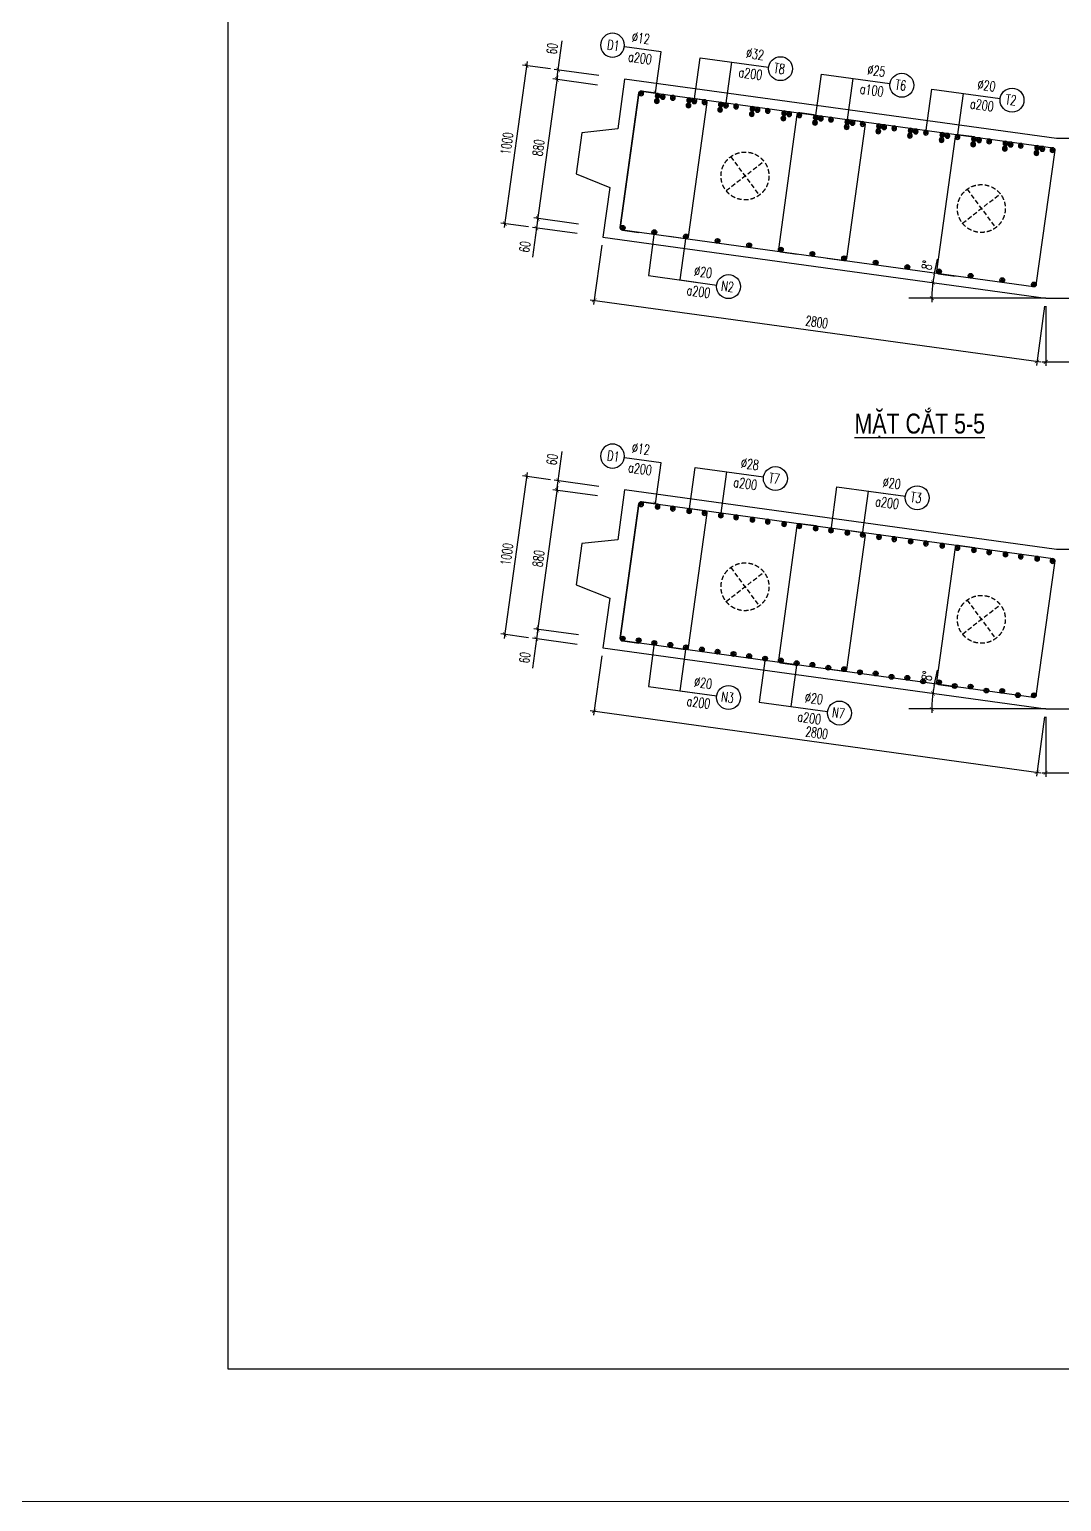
# Model space of a CAD drawing. Header units: millimetres. Extents: x -143483 to 1166745, y -1448440 to -1202244.
# Drawn here: x 922744 to 948603, y -1285398 to -1248491 of the extents above; entities that cross this region are included whole.
import ezdxf
from ezdxf.enums import TextEntityAlignment as Align

# ---------------------------------------------------------------- set-up
doc = ezdxf.new("R2010")
doc.units = ezdxf.units.MM
doc.header["$LTSCALE"] = 30
doc.header["$PDMODE"] = 3
doc.linetypes.add('DASHED', pattern=[19.05, 12.7, -6.35])
doc.layers.get('0').update_dxf_attribs({"lineweight": 9})
doc.layers.get('Defpoints').update_dxf_attribs({"lineweight": 9})
for name, color, linetype in [('ccu11-Cotthep', 9, 'Continuous'), ('ccu11-Dim', 8, 'Continuous'), ('ccu11-Text', 31, 'Continuous'), ('ccu11-Thay', 7, 'Continuous'), ('ccu11-Thep', 4, 'Continuous'), ('ccu11-Thep doc', 4, 'Continuous'), ('ccu11-Thepdai', 6, 'Continuous'), ('Xref_ST_MBDV Cot vach 30.7.2022$0$Xref_ST_MBDV Cot vach 30.7.2022|Xref_ST_MBDV Cot vach 30.7.2022|Xref_ST_MBDV Cot vach 30.7.2022|Xref_ST_MBDV Cot vach 30.7.2022|ccu12-Thay', 7, 'Continuous')]:
    doc.layers.add(name, color=color, linetype=linetype)
doc.layers.add('ccu11-Khuat', color=9, linetype='DASHED', lineweight=30)
doc.layers.add('Vicom_thep doc', color=1, linetype='Continuous', lineweight=35)
doc.styles.add('ccu11-dim', font='vnsimli.shx', dxfattribs={"width": 0.65, "bigfont": 'bigfont.shx'})
doc.styles.add('ccu11-VnAvH-B', font='VHAVANB.TTF')
doc.styles.add('ccu11-vnsimple', font='vnsimple.shx', dxfattribs={"bigfont": 'bigfont.shx'})
doc.styles.add('ccu11_simli', font='vnsimli.shx', dxfattribs={"width": 0.8})
doc.dimstyles.new('ccu11-100', dxfattribs={"dimscale": 100, "dimtxt": 2.5, "dimasz": 1, "dimexe": 1, "dimexo": 2, "dimgap": 1, "dimtad": 1, "dimdec": 0, "dimdsep": 46, "dimtxsty": 'ccu11-dim', "dimblk": 'ARCHTICK', "dimcen": -1, "dimdle": 1, "dimclrd": 256, "dimclre": 256, "dimclrt": 3, "dimadec": 0, "dimazin": 2, "dimtfac": 0.1, "dimtdec": 0, "dimtmove": 0, "dimatfit": 1, "dimldrblk": 'ARCHTICK', "dimfxl": 0, "dimtvp": 0.833333, "dimtolj": 1, "dimtzin": 12, "dimarcsym": 0})
doc.dimstyles.new('ccu11-100x4', dxfattribs={"dimscale": 100, "dimtxt": 2.5, "dimasz": 1, "dimexe": 1, "dimexo": 2, "dimgap": 1, "dimtad": 1, "dimdec": 0, "dimlfac": 0.25, "dimdsep": 46, "dimtxsty": 'ccu11-dim', "dimblk": 'ARCHTICK', "dimcen": -1, "dimdle": 1, "dimclrd": 256, "dimclre": 256, "dimclrt": 3, "dimadec": 0, "dimazin": 2, "dimtfac": 0.1, "dimtdec": 0, "dimtmove": 0, "dimatfit": 1, "dimldrblk": 'ARCHTICK', "dimfxl": 0, "dimtvp": 0.833333, "dimtolj": 1, "dimtzin": 12, "dimarcsym": 0})

# ---------------------------------------------------------------- blocks, each defined once
blk = doc.blocks.new('_ARCHTICK')
at = {"color": 0, "linetype": 'ByBlock', "const_width": 0.15}
blk.add_lwpolyline([(-0.5, -0.5), (0.5, 0.5)], dxfattribs=at)
blk = doc.blocks.new('*D4281')
at = {"layer": 'ccu11-Dim', "lineweight": -2, "transparency": 16777216}
blk.add_line((945414, -1254642), (945496, -1254252), dxfattribs=at)
for start, end in [(168.1306, 172.1485), (170.1399, 172.1485), (172.1485, 180), (180, 182.0086)]:
    blk.add_arc((948205, -1255228), 2853, start, end, dxfattribs=at)
at = {"layer": 'Defpoints', "color": 0, "transparency": 16777216}
for p in [(937110, -1253698), (945356, -1255098), (940037, -1255228), (948205, -1255228), (948205, -1255228)]:
    blk.add_point(p, dxfattribs=at)
at = {"layer": 'ccu11-Dim', "lineweight": -2, "transparency": 16777216, "xscale": 100, "yscale": 100, "zscale": 100}
for p, rotation in [((945380, -1254839), 262.1484996860995), ((945353, -1255228), 90)]:
    blk.add_blockref('_ARCHTICK', p, dxfattribs=dict(at, rotation=rotation))
at = {"layer": 'ccu11-Dim', "color": 3, "transparency": 16777216, "insert": (945235, -1254401), "char_height": 250, "attachment_point": 5, "rotation": 78.1306, "style": 'ccu11-dim'}
blk.add_mtext('\\A1;8\\M+1818B', dxfattribs=at)
blk = doc.blocks.new('*D4282')
at = {"layer": 'ccu11-Dim', "linetype": 'ByBlock', "lineweight": -2, "ltscale": 30, "transparency": 16777216}
for p, q in [((935993, -1249506), (936094, -1248774)), ((937012, -1249647), (935894, -1249493)), ((935960, -1249744), (935993, -1249506)), ((936979, -1249885), (935861, -1249731)), ((935960, -1249744), (935946, -1249843))]:
    blk.add_line(p, q, dxfattribs=at)
at = {"layer": 'Defpoints', "color": 0, "linetype": 'ByBlock', "ltscale": 30, "transparency": 16777216}
for p in [(935960, -1249744), (937177, -1249912), (937210, -1249674)]:
    blk.add_point(p, dxfattribs=at)
at = {"layer": 'ccu11-Dim', "linetype": 'ByBlock', "lineweight": -2, "ltscale": 30, "transparency": 16777216, "xscale": 100, "yscale": 100, "zscale": 100}
for p, rotation in [((935993, -1249506), 262.1484996839544), ((935960, -1249744), 82.14849968395437)]:
    blk.add_blockref('_ARCHTICK', p, dxfattribs=dict(at, rotation=rotation))
at = {"layer": 'ccu11-Dim', "color": 3, "linetype": 'ByBlock', "ltscale": 30, "transparency": 16777216, "insert": (935839, -1248973), "char_height": 250, "attachment_point": 5, "rotation": 82.1485, "style": 'ccu11-dim'}
blk.add_mtext('\\A1;60', dxfattribs=at)
blk = doc.blocks.new('*D4283')
at = {"layer": 'ccu11-Dim', "linetype": 'ByBlock', "lineweight": -2, "ltscale": 30, "transparency": 16777216}
for p, q in [((935974, -1249645), (935466, -1253330)), ((936979, -1249885), (935861, -1249731)), ((936498, -1253372), (935380, -1253218))]:
    blk.add_line(p, q, dxfattribs=at)
at = {"layer": 'Defpoints', "color": 0, "linetype": 'ByBlock', "ltscale": 30, "transparency": 16777216}
for p in [(937177, -1249912), (935479, -1253231), (936696, -1253399)]:
    blk.add_point(p, dxfattribs=at)
at = {"layer": 'ccu11-Dim', "linetype": 'ByBlock', "lineweight": -2, "ltscale": 30, "transparency": 16777216, "xscale": 100, "yscale": 100, "zscale": 100}
for p, rotation in [((935960, -1249744), 82.14849968395441), ((935479, -1253231), 262.1484996839544)]:
    blk.add_blockref('_ARCHTICK', p, dxfattribs=dict(at, rotation=rotation))
at = {"layer": 'ccu11-Dim', "color": 3, "linetype": 'ByBlock', "ltscale": 30, "transparency": 16777216, "insert": (935497, -1251457), "char_height": 250, "attachment_point": 5, "rotation": 82.1485, "style": 'ccu11-dim'}
blk.add_mtext('\\A1;880', dxfattribs=at)
blk = doc.blocks.new('*D4284')
at = {"layer": 'ccu11-Dim', "linetype": 'ByBlock', "lineweight": -2, "ltscale": 30, "transparency": 16777216}
for p, q in [((936498, -1253372), (935380, -1253218)), ((935479, -1253231), (935446, -1253469)), ((935479, -1253231), (935493, -1253132)), ((935446, -1253469), (935345, -1254202)), ((936465, -1253609), (935347, -1253455))]:
    blk.add_line(p, q, dxfattribs=at)
at = {"layer": 'Defpoints', "color": 0, "linetype": 'ByBlock', "ltscale": 30, "transparency": 16777216}
for p in [(935479, -1253231), (936663, -1253637), (936696, -1253399)]:
    blk.add_point(p, dxfattribs=at)
at = {"layer": 'ccu11-Dim', "linetype": 'ByBlock', "lineweight": -2, "ltscale": 30, "transparency": 16777216, "xscale": 100, "yscale": 100, "zscale": 100}
for p, rotation in [((935479, -1253231), 262.1484996839544), ((935446, -1253469), 82.14849968395441)]:
    blk.add_blockref('_ARCHTICK', p, dxfattribs=dict(at, rotation=rotation))
at = {"layer": 'ccu11-Dim', "color": 3, "linetype": 'ByBlock', "ltscale": 30, "transparency": 16777216, "insert": (935154, -1253941), "char_height": 250, "attachment_point": 5, "rotation": 82.1485, "style": 'ccu11-dim'}
blk.add_mtext('\\A1;60', dxfattribs=at)
blk = doc.blocks.new('*D4285')
at = {"layer": 'ccu11-Dim', "linetype": 'ByBlock', "lineweight": -2, "ltscale": 30, "transparency": 16777216}
for p, q in [((935214, -1249298), (934640, -1253459)), ((935795, -1249479), (935101, -1249384)), ((935248, -1253442), (934555, -1253346))]:
    blk.add_line(p, q, dxfattribs=at)
at = {"layer": 'Defpoints', "color": 0, "linetype": 'ByBlock', "ltscale": 30, "transparency": 16777216}
for p in [(935993, -1249506), (934654, -1253360), (935446, -1253469)]:
    blk.add_point(p, dxfattribs=at)
at = {"layer": 'ccu11-Dim', "linetype": 'ByBlock', "lineweight": -2, "ltscale": 30, "transparency": 16777216, "xscale": 100, "yscale": 100, "zscale": 100}
for p, rotation in [((935200, -1249397), 82.14849968395441), ((934654, -1253360), 262.1484996839544)]:
    blk.add_blockref('_ARCHTICK', p, dxfattribs=dict(at, rotation=rotation))
at = {"layer": 'ccu11-Dim', "color": 3, "linetype": 'ByBlock', "ltscale": 30, "transparency": 16777216, "insert": (934704, -1251348), "char_height": 250, "attachment_point": 5, "rotation": 82.1485, "style": 'ccu11-dim'}
blk.add_mtext('\\A1;1000', dxfattribs=at)
blk = doc.blocks.new('MCT')
at = {"ltscale": 0.005}
for p, q in [((-0.49, 0), (0.49, 0)), ((0.35, -0.35), (-0.35, 0.35)), ((-0.35, -0.35), (0.35, 0.35)), ((0, -0.49), (0, 0.49))]:
    blk.add_line(p, q, dxfattribs=at)
blk.add_circle((0, 0), 0.492, dxfattribs=at)
blk = doc.blocks.new('*U4275')
at = {"layer": 'ccu11-Thep doc', "xscale": -121.9200000001001, "yscale": 121.9200000001001, "zscale": 121.92, "rotation": 270}
blk.add_blockref('MCT', (0, 0), dxfattribs=at)
blk = doc.blocks.new('*U4276')
at = {"layer": 'ccu11-Thep doc', "color": 0, "linetype": 'ByBlock', "lineweight": -2, "transparency": 16777216}
for p in [(0, 0), (800, 0), (1600, 0), (2400, 0), (3200, 0), (4000, 0), (4800, 0), (5600, 0), (6400, 0), (7200, 0), (8000, 0), (8800, 0), (9600, 0), (10400, 0)]:
    blk.add_blockref('*U4275', p, dxfattribs=at)
blk = doc.blocks.new('*U4277')
at = {"layer": 'ccu11-Thep doc', "xscale": -121.9200000001001, "yscale": 121.9200000001001, "zscale": 121.92, "rotation": 270}
blk.add_blockref('MCT', (0, 0), dxfattribs=at)
blk = doc.blocks.new('*U4278')
at = {"layer": 'ccu11-Thep doc', "color": 0, "linetype": 'ByBlock', "lineweight": -2, "transparency": 16777216}
for p in [(0, 0), (800, 0), (1600, 0), (2400, 0), (3200, 0), (4000, 0), (4800, 0), (5600, 0), (6400, 0), (7200, 0), (8000, 0), (8800, 0), (9600, 0), (10400, 0)]:
    blk.add_blockref('*U4277', p, dxfattribs=at)
blk = doc.blocks.new('*D4290')
at = {"layer": 'ccu11-Dim', "linetype": 'ByBlock', "lineweight": -2, "ltscale": 30, "transparency": 16777216}
for p, q in [((937083, -1253897), (936878, -1255383)), ((936793, -1255270), (948086, -1256827)), ((948178, -1255427), (947973, -1256913))]:
    blk.add_line(p, q, dxfattribs=at)
at = {"layer": 'Defpoints', "color": 0, "linetype": 'ByBlock', "ltscale": 30, "transparency": 16777216}
for p in [(937110, -1253698), (948205, -1255228), (947987, -1256813)]:
    blk.add_point(p, dxfattribs=at)
at = {"layer": 'ccu11-Dim', "linetype": 'ByBlock', "lineweight": -2, "ltscale": 30, "transparency": 16777216, "xscale": 100, "yscale": 100, "zscale": 100}
for p, rotation in [((936892, -1255283), 172.1484996860987), ((947987, -1256813), 352.1484996860988)]:
    blk.add_blockref('_ARCHTICK', p, dxfattribs=dict(at, rotation=rotation))
at = {"layer": 'ccu11-Dim', "color": 3, "linetype": 'ByBlock', "ltscale": 30, "transparency": 16777216, "insert": (942470, -1255826), "char_height": 250, "attachment_point": 5, "rotation": 352.1485, "style": 'ccu11-dim'}
blk.add_mtext('\\A1;2800', dxfattribs=at)
blk = doc.blocks.new('*D4291')
at = {"layer": 'ccu11-Dim', "linetype": 'ByBlock', "lineweight": -2, "ltscale": 30, "transparency": 16777216}
for p, q in [((948205, -1255428), (948205, -1256928)), ((959405, -1255428), (959405, -1256928)), ((948105, -1256828), (959505, -1256828))]:
    blk.add_line(p, q, dxfattribs=at)
at = {"layer": 'Defpoints', "color": 0, "linetype": 'ByBlock', "ltscale": 30, "transparency": 16777216}
for p in [(948205, -1255228), (959405, -1255228), (959405, -1256828)]:
    blk.add_point(p, dxfattribs=at)
at = {"layer": 'ccu11-Dim', "linetype": 'ByBlock', "lineweight": -2, "ltscale": 30, "transparency": 16777216, "xscale": 100, "yscale": 100, "zscale": 100, "rotation": 180}
blk.add_blockref('_ARCHTICK', (948205, -1256828), dxfattribs=at)
at = {"layer": 'ccu11-Dim', "linetype": 'ByBlock', "lineweight": -2, "ltscale": 30, "transparency": 16777216, "xscale": 100, "yscale": 100, "zscale": 100}
blk.add_blockref('_ARCHTICK', (959405, -1256828), dxfattribs=at)
at = {"layer": 'ccu11-Dim', "color": 3, "linetype": 'ByBlock', "ltscale": 30, "transparency": 16777216, "insert": (953805, -1256603), "char_height": 250, "attachment_point": 5, "style": 'ccu11-dim'}
blk.add_mtext('\\A1;2800', dxfattribs=at)
blk = doc.blocks.new('ccu11_block_thep')
at = {"layer": 'ccu11-Thep', "color": 3}
for p, q in [((-0.4, 0), (0.4, 0)), ((-0.28, 0.28), (0.28, -0.28)), ((0.28, 0.28), (-0.28, -0.28)), ((0, 0.4), (0, -0.4))]:
    blk.add_line(p, q, dxfattribs=at)
at = {"layer": 'ccu11-Thep', "color": 1, "const_width": 0.0667}
blk.add_lwpolyline([(-0.4, 0, 1), (0.4, 0, 1), (-0.4, 0, 1)], format="xyb", dxfattribs=at)
at = {"layer": 'ccu11-Thep', "color": 1}
blk.add_circle((0, 0), 0.4, dxfattribs=at)
blk = doc.blocks.new('*U4269')
at = {"layer": 'Vicom_thep doc', "xscale": -150, "yscale": 150, "zscale": 150, "rotation": 180}
blk.add_blockref('ccu11_block_thep', (0, 0), dxfattribs=at)
blk = doc.blocks.new('*U4270')
at = {"layer": 'ccu11-Thep doc', "color": 0, "linetype": 'ByBlock', "lineweight": -2, "transparency": 16777216}
for p in [(0, 0), (800, 0), (1600, 0), (2400, 0), (3200, 0), (4000, 0), (4800, 0), (5600, 0), (6400, 0), (7200, 0), (8000, 0), (8800, 0), (9600, 0)]:
    blk.add_blockref('*U4269', p, dxfattribs=at)
blk = doc.blocks.new('*U4267')
at = {"layer": 'Vicom_thep doc', "xscale": -150, "yscale": 150, "zscale": 150, "rotation": 180}
blk.add_blockref('ccu11_block_thep', (0, 0), dxfattribs=at)
blk = doc.blocks.new('*U4268')
at = {"layer": 'ccu11-Thep doc', "color": 0, "linetype": 'ByBlock', "lineweight": -2, "transparency": 16777216}
for p in [(0, 0), (800, 0), (1600, 0), (2400, 0), (3200, 0), (4000, 0), (4800, 0), (5600, 0), (6400, 0), (7200, 0), (8000, 0), (8800, 0), (9600, 0)]:
    blk.add_blockref('*U4267', p, dxfattribs=at)
blk = doc.blocks.new('SHD')
at = {"layer": 'ccu11-Cotthep'}
blk.add_circle((300, 0), 300, dxfattribs=at)
at = {"layer": 'ccu11-Cotthep', "color": 31, "style": 'ccu11_simli', "width": 0.8}
blk.add_attdef('DK', text='', height=250, dxfattribs=at).set_placement((-101, 65), align=Align.BOTTOM_RIGHT)
blk.add_attdef('KH', text='', height=250, dxfattribs=at).set_placement((300, 0), align=Align.MIDDLE)
blk.add_attdef('KC', text='', height=250, dxfattribs=at).set_placement((-101, -142), align=Align.TOP_RIGHT)
blk = doc.blocks.new('*U4292')
at = {"layer": 'Vicom_thep doc', "xscale": -150, "yscale": 150, "zscale": 150, "rotation": 180}
blk.add_blockref('ccu11_block_thep', (0, 0), dxfattribs=at)
blk = doc.blocks.new('*U4293')
at = {"layer": 'ccu11-Thep doc', "color": 0, "linetype": 'ByBlock', "lineweight": -2, "transparency": 16777216}
for p in [(0, 0), (800, 0), (1600, 0), (2400, 0), (3200, 0), (4000, 0), (4800, 0), (5600, 0), (6400, 0), (7200, 0), (8000, 0), (8800, 0), (9600, 0)]:
    blk.add_blockref('*U4292', p, dxfattribs=at)
blk = doc.blocks.new('*D4308')
at = {"layer": 'ccu11-Dim', "lineweight": -2, "transparency": 16777216}
blk.add_line((945414, -1264941), (945496, -1264552), dxfattribs=at)
for start, end in [(172.1485, 180), (168.1306, 172.1485), (170.1399, 172.1485), (180, 182.0086)]:
    blk.add_arc((948205, -1265528), 2853, start, end, dxfattribs=at)
at = {"layer": 'Defpoints', "color": 0, "transparency": 16777216}
for p in [(937110, -1263998), (945356, -1265398), (940037, -1265528), (948205, -1265528), (948205, -1265528)]:
    blk.add_point(p, dxfattribs=at)
at = {"layer": 'ccu11-Dim', "lineweight": -2, "transparency": 16777216, "xscale": 100, "yscale": 100, "zscale": 100}
for p, rotation in [((945380, -1265138), 262.1484996861006), ((945353, -1265528), 90)]:
    blk.add_blockref('_ARCHTICK', p, dxfattribs=dict(at, rotation=rotation))
at = {"layer": 'ccu11-Dim', "color": 3, "transparency": 16777216, "insert": (945235, -1264700), "char_height": 250, "attachment_point": 5, "rotation": 78.1306, "style": 'ccu11-dim'}
blk.add_mtext('\\A1;8\\M+1818B', dxfattribs=at)
blk = doc.blocks.new('*D4309')
at = {"layer": 'ccu11-Dim', "linetype": 'ByBlock', "lineweight": -2, "ltscale": 30, "transparency": 16777216}
for p, q in [((935993, -1259806), (936094, -1259073)), ((937012, -1259946), (935894, -1259792)), ((935960, -1260044), (935993, -1259806)), ((936979, -1260184), (935861, -1260030)), ((935960, -1260044), (935946, -1260143))]:
    blk.add_line(p, q, dxfattribs=at)
at = {"layer": 'Defpoints', "color": 0, "linetype": 'ByBlock', "ltscale": 30, "transparency": 16777216}
for p in [(937210, -1259974), (935960, -1260044), (937177, -1260211)]:
    blk.add_point(p, dxfattribs=at)
at = {"layer": 'ccu11-Dim', "linetype": 'ByBlock', "lineweight": -2, "ltscale": 30, "transparency": 16777216, "xscale": 100, "yscale": 100, "zscale": 100}
for p, rotation in [((935960, -1260044), 82.14849968395437), ((935993, -1259806), 262.1484996839544)]:
    blk.add_blockref('_ARCHTICK', p, dxfattribs=dict(at, rotation=rotation))
at = {"layer": 'ccu11-Dim', "color": 3, "linetype": 'ByBlock', "ltscale": 30, "transparency": 16777216, "insert": (935839, -1259272), "char_height": 250, "attachment_point": 5, "rotation": 82.1485, "style": 'ccu11-dim'}
blk.add_mtext('\\A1;60', dxfattribs=at)
blk = doc.blocks.new('*D4310')
at = {"layer": 'ccu11-Dim', "linetype": 'ByBlock', "lineweight": -2, "ltscale": 30, "transparency": 16777216}
for p, q in [((935974, -1259945), (935466, -1263630)), ((936979, -1260184), (935861, -1260030)), ((936498, -1263671), (935380, -1263517))]:
    blk.add_line(p, q, dxfattribs=at)
at = {"layer": 'Defpoints', "color": 0, "linetype": 'ByBlock', "ltscale": 30, "transparency": 16777216}
for p in [(937177, -1260211), (935479, -1263531), (936696, -1263698)]:
    blk.add_point(p, dxfattribs=at)
at = {"layer": 'ccu11-Dim', "linetype": 'ByBlock', "lineweight": -2, "ltscale": 30, "transparency": 16777216, "xscale": 100, "yscale": 100, "zscale": 100}
for p, rotation in [((935960, -1260044), 82.14849968395441), ((935479, -1263531), 262.1484996839544)]:
    blk.add_blockref('_ARCHTICK', p, dxfattribs=dict(at, rotation=rotation))
at = {"layer": 'ccu11-Dim', "color": 3, "linetype": 'ByBlock', "ltscale": 30, "transparency": 16777216, "insert": (935497, -1261756), "char_height": 250, "attachment_point": 5, "rotation": 82.1485, "style": 'ccu11-dim'}
blk.add_mtext('\\A1;880', dxfattribs=at)
blk = doc.blocks.new('*D4311')
at = {"layer": 'ccu11-Dim', "linetype": 'ByBlock', "lineweight": -2, "ltscale": 30, "transparency": 16777216}
for p, q in [((936498, -1263671), (935380, -1263517)), ((935479, -1263531), (935446, -1263768)), ((935479, -1263531), (935493, -1263432)), ((935446, -1263768), (935345, -1264501)), ((936465, -1263909), (935347, -1263755))]:
    blk.add_line(p, q, dxfattribs=at)
at = {"layer": 'Defpoints', "color": 0, "linetype": 'ByBlock', "ltscale": 30, "transparency": 16777216}
for p in [(935479, -1263531), (936663, -1263936), (936696, -1263698)]:
    blk.add_point(p, dxfattribs=at)
at = {"layer": 'ccu11-Dim', "linetype": 'ByBlock', "lineweight": -2, "ltscale": 30, "transparency": 16777216, "xscale": 100, "yscale": 100, "zscale": 100}
for p, rotation in [((935479, -1263531), 262.1484996839544), ((935446, -1263768), 82.14849968395441)]:
    blk.add_blockref('_ARCHTICK', p, dxfattribs=dict(at, rotation=rotation))
at = {"layer": 'ccu11-Dim', "color": 3, "linetype": 'ByBlock', "ltscale": 30, "transparency": 16777216, "insert": (935154, -1264241), "char_height": 250, "attachment_point": 5, "rotation": 82.1485, "style": 'ccu11-dim'}
blk.add_mtext('\\A1;60', dxfattribs=at)
blk = doc.blocks.new('*D4312')
at = {"layer": 'ccu11-Dim', "linetype": 'ByBlock', "lineweight": -2, "ltscale": 30, "transparency": 16777216}
for p, q in [((935214, -1259598), (934640, -1263758)), ((935795, -1259779), (935101, -1259683)), ((935248, -1263741), (934555, -1263645))]:
    blk.add_line(p, q, dxfattribs=at)
at = {"layer": 'Defpoints', "color": 0, "linetype": 'ByBlock', "ltscale": 30, "transparency": 16777216}
for p in [(935993, -1259806), (934654, -1263659), (935446, -1263768)]:
    blk.add_point(p, dxfattribs=at)
at = {"layer": 'ccu11-Dim', "linetype": 'ByBlock', "lineweight": -2, "ltscale": 30, "transparency": 16777216, "xscale": 100, "yscale": 100, "zscale": 100}
for p, rotation in [((935200, -1259697), 82.14849968395441), ((934654, -1263659), 262.1484996839544)]:
    blk.add_blockref('_ARCHTICK', p, dxfattribs=dict(at, rotation=rotation))
at = {"layer": 'ccu11-Dim', "color": 3, "linetype": 'ByBlock', "ltscale": 30, "transparency": 16777216, "insert": (934704, -1261647), "char_height": 250, "attachment_point": 5, "rotation": 82.1485, "style": 'ccu11-dim'}
blk.add_mtext('\\A1;1000', dxfattribs=at)
blk = doc.blocks.new('*U4302')
at = {"layer": 'ccu11-Thep doc', "xscale": -121.9200000001001, "yscale": 121.9200000001001, "zscale": 121.92, "rotation": 270}
blk.add_blockref('MCT', (0, 0), dxfattribs=at)
blk = doc.blocks.new('*U4303')
at = {"layer": 'ccu11-Thep doc', "color": 0, "linetype": 'ByBlock', "lineweight": -2, "transparency": 16777216}
for p in [(0, 0), (800, 0), (1600, 0), (2400, 0), (3200, 0), (4000, 0), (4800, 0), (5600, 0), (6400, 0), (7200, 0), (8000, 0), (8800, 0), (9600, 0), (10400, 0)]:
    blk.add_blockref('*U4302', p, dxfattribs=at)
blk = doc.blocks.new('*U4304')
at = {"layer": 'ccu11-Thep doc', "xscale": -121.9200000001001, "yscale": 121.9200000001001, "zscale": 121.92, "rotation": 270}
blk.add_blockref('MCT', (0, 0), dxfattribs=at)
blk = doc.blocks.new('*U4305')
at = {"layer": 'ccu11-Thep doc', "color": 0, "linetype": 'ByBlock', "lineweight": -2, "transparency": 16777216}
for p in [(0, 0), (800, 0), (1600, 0), (2400, 0), (3200, 0), (4000, 0), (4800, 0), (5600, 0), (6400, 0), (7200, 0), (8000, 0), (8800, 0), (9600, 0), (10400, 0)]:
    blk.add_blockref('*U4304', p, dxfattribs=at)
blk = doc.blocks.new('*D4317')
at = {"layer": 'ccu11-Dim', "linetype": 'ByBlock', "lineweight": -2, "ltscale": 30, "transparency": 16777216}
for p, q in [((937083, -1264196), (936878, -1265682)), ((936793, -1265569), (948086, -1267127)), ((948178, -1265726), (947973, -1267212))]:
    blk.add_line(p, q, dxfattribs=at)
at = {"layer": 'Defpoints', "color": 0, "linetype": 'ByBlock', "ltscale": 30, "transparency": 16777216}
for p in [(937110, -1263998), (948205, -1265528), (947987, -1267113)]:
    blk.add_point(p, dxfattribs=at)
at = {"layer": 'ccu11-Dim', "linetype": 'ByBlock', "lineweight": -2, "ltscale": 30, "transparency": 16777216, "xscale": 100, "yscale": 100, "zscale": 100}
for p, rotation in [((936892, -1265583), 172.1484996860987), ((947987, -1267113), 352.1484996860988)]:
    blk.add_blockref('_ARCHTICK', p, dxfattribs=dict(at, rotation=rotation))
at = {"layer": 'ccu11-Dim', "color": 3, "linetype": 'ByBlock', "ltscale": 30, "transparency": 16777216, "insert": (942470, -1266125), "char_height": 250, "attachment_point": 5, "rotation": 352.1485, "style": 'ccu11-dim'}
blk.add_mtext('\\A1;2800', dxfattribs=at)
blk = doc.blocks.new('*D4318')
at = {"layer": 'ccu11-Dim', "linetype": 'ByBlock', "lineweight": -2, "ltscale": 30, "transparency": 16777216}
for p, q in [((948205, -1265728), (948205, -1267228)), ((959405, -1265728), (959405, -1267228)), ((948105, -1267128), (959505, -1267128))]:
    blk.add_line(p, q, dxfattribs=at)
at = {"layer": 'Defpoints', "color": 0, "linetype": 'ByBlock', "ltscale": 30, "transparency": 16777216}
for p in [(948205, -1265528), (959405, -1265528), (959405, -1267128)]:
    blk.add_point(p, dxfattribs=at)
at = {"layer": 'ccu11-Dim', "linetype": 'ByBlock', "lineweight": -2, "ltscale": 30, "transparency": 16777216, "xscale": 100, "yscale": 100, "zscale": 100, "rotation": 180}
blk.add_blockref('_ARCHTICK', (948205, -1267128), dxfattribs=at)
at = {"layer": 'ccu11-Dim', "linetype": 'ByBlock', "lineweight": -2, "ltscale": 30, "transparency": 16777216, "xscale": 100, "yscale": 100, "zscale": 100}
blk.add_blockref('_ARCHTICK', (959405, -1267128), dxfattribs=at)
at = {"layer": 'ccu11-Dim', "color": 3, "linetype": 'ByBlock', "ltscale": 30, "transparency": 16777216, "insert": (953805, -1266903), "char_height": 250, "attachment_point": 5, "style": 'ccu11-dim'}
blk.add_mtext('\\A1;2800', dxfattribs=at)
blk = doc.blocks.new('*U4296')
at = {"layer": 'Vicom_thep doc', "xscale": -150, "yscale": 150, "zscale": 150, "rotation": 180}
blk.add_blockref('ccu11_block_thep', (0, 0), dxfattribs=at)
blk = doc.blocks.new('*U4297')
at = {"layer": 'ccu11-Thep doc', "color": 0, "linetype": 'ByBlock', "lineweight": -2, "transparency": 16777216}
for p in [(0, 0), (800, 0), (1600, 0), (2400, 0), (3200, 0), (4000, 0), (4800, 0), (5600, 0), (6400, 0), (7200, 0), (8000, 0), (8800, 0), (9600, 0)]:
    blk.add_blockref('*U4296', p, dxfattribs=at)
blk = doc.blocks.new('*U4319')
at = {"layer": 'Vicom_thep doc', "xscale": -150, "yscale": 150, "zscale": 150, "rotation": 180}
blk.add_blockref('ccu11_block_thep', (0, 0), dxfattribs=at)
blk = doc.blocks.new('*U4320')
at = {"layer": 'ccu11-Thep doc', "color": 0, "linetype": 'ByBlock', "lineweight": -2, "transparency": 16777216}
for p in [(0, 0), (800, 0), (1600, 0), (2400, 0), (3200, 0), (4000, 0), (4800, 0), (5600, 0), (6400, 0), (7200, 0), (8000, 0), (8800, 0), (9600, 0)]:
    blk.add_blockref('*U4319', p, dxfattribs=at)

msp = doc.modelspace()

# ---------------------------------------------------------------- linework, layer by layer
at = {"layer": 'ccu11-Dim'}
for points in [[(948205.42, -1255228.45), (944779.84, -1255228.45)], [(948205.42, -1265527.86), (944779.84, -1265527.86)]]:
    msp.add_lwpolyline(points, dxfattribs=at)
at = {"layer": 'ccu11-Khuat', "ltscale": 0.3}
for p, q in [((940197.74, -1252532.29), (941145.42, -1251796.16)), ((940315.05, -1251681.64), (941028.11, -1252646.81)), ((946236.91, -1252498.31), (946949.97, -1253463.48)), ((946119.59, -1253348.96), (947067.28, -1252612.83)), ((940197.74, -1262831.7), (941145.42, -1262095.56)), ((940315.05, -1261981.05), (941028.11, -1262946.21)), ((946119.59, -1263648.37), (947067.28, -1262912.23)), ((946236.91, -1262797.72), (946949.97, -1263762.88))]:
    msp.add_line(p, q, dxfattribs=at)
for centre in [(940671.58, -1252164.22), (946593.44, -1252980.89), (940671.58, -1262463.63), (946593.44, -1263280.3)]:
    msp.add_circle(centre, 600, dxfattribs=at)
at = {"layer": 'ccu11-Thay'}
for p, q in [((937656.84, -1249735.96), (937484.71, -1250984.15)), ((936583.14, -1251081.91), (936441.07, -1252112.16)), ((937484.71, -1250984.15), (936583.14, -1251081.91)), ((936441.07, -1252112.16), (937282.54, -1252450.27)), ((937282.54, -1252450.27), (937110.41, -1253698.46)), ((937656.84, -1260035.37), (937484.71, -1261283.56)), ((936583.14, -1261381.31), (936441.07, -1262411.56)), ((937484.71, -1261283.56), (936583.14, -1261381.31)), ((936441.07, -1262411.56), (937282.54, -1262749.68)), ((937282.54, -1262749.68), (937110.41, -1263997.87))]:
    msp.add_line(p, q, dxfattribs=at)
at = {"layer": 'ccu11-Thepdai'}
for points in [[(947901.35, -1254944.34), (937598.85, -1253523.55, -0.41421356), (937547.61, -1253455.92), (938013.47, -1250077.89, -0.41421356), (938069.83, -1250035.19), (948391.74, -1251458.66, -0.41421356), (948434.44, -1251515.02), (947957.71, -1254901.64, -0.41421356), (947901.35, -1254944.34)], [(938495.8, -1250093.93), (938079.74, -1250036.55, 0.41421356), (938012.1, -1250087.79), (937547.61, -1253455.92, 0.41421356), (937598.85, -1253523.55), (938014.91, -1253580.93)], [(939248.67, -1250197.76), (939664.74, -1250255.14, -0.41421356), (939715.98, -1250322.77), (939251.49, -1253690.89, -0.41421356), (939183.85, -1253742.13), (938767.79, -1253684.76)], [(942458.3, -1250640.39), (942042.23, -1250583.01, 0.41421356), (941974.6, -1250634.25), (941510.11, -1254002.38, 0.41421356), (941561.35, -1254070.01), (941977.41, -1254127.39)], [(943211.17, -1250744.22), (943627.23, -1250801.6, -0.41421356), (943678.47, -1250869.23), (943213.98, -1254237.35, -0.41421356), (943146.35, -1254288.59), (942730.29, -1254231.22)], [(946420.79, -1251186.85), (946004.73, -1251129.47, 0.41421356), (945937.1, -1251180.71), (945472.61, -1254548.83, 0.41421356), (945523.85, -1254616.47), (945939.91, -1254673.85)], [(947901.35, -1265243.75), (937598.85, -1263822.96, -0.41421356), (937547.61, -1263755.32), (938013.47, -1260377.29, -0.41421356), (938069.83, -1260334.59), (948391.74, -1261758.06, -0.41421356), (948434.44, -1261814.43), (947957.71, -1265201.05, -0.41421356), (947901.35, -1265243.75)], [(938495.8, -1260393.34), (938079.74, -1260335.96, 0.41421356), (938012.1, -1260387.2), (937547.61, -1263755.32, 0.41421356), (937598.85, -1263822.96), (938014.91, -1263880.34)], [(939248.67, -1260497.17), (939664.74, -1260554.54, -0.41421356), (939715.98, -1260622.18), (939251.49, -1263990.3, -0.41421356), (939183.85, -1264041.54), (938767.79, -1263984.16)], [(942458.3, -1260939.8), (942042.23, -1260882.42, 0.41421356), (941974.6, -1260933.66), (941510.11, -1264301.78, 0.41421356), (941561.35, -1264369.42), (941977.41, -1264426.79)], [(943211.17, -1261043.62), (943627.23, -1261101, -0.41421356), (943678.47, -1261168.64), (943213.98, -1264536.76, -0.41421356), (943146.35, -1264588), (942730.29, -1264530.62)], [(946420.79, -1261486.26), (946004.73, -1261428.88, 0.41421356), (945937.1, -1261480.12), (945472.61, -1264848.24, 0.41421356), (945523.85, -1264915.87), (945939.91, -1264973.25)]]:
    msp.add_lwpolyline(points, format="xyb", dxfattribs=at)
at = {"layer": 'Defpoints', "color": 2}
msp.add_line((-139032.75, -1285397.81), (1029102.19, -1285397.81), dxfattribs=at)
at = {"layer": 'Xref_ST_MBDV Cot vach 30.7.2022$0$Xref_ST_MBDV Cot vach 30.7.2022|Xref_ST_MBDV Cot vach 30.7.2022|Xref_ST_MBDV Cot vach 30.7.2022|Xref_ST_MBDV Cot vach 30.7.2022|ccu12-Thay', "ltscale": 10}
for p, q in [((948479.92, -1251228.45), (937656.84, -1249735.96)), ((959405.42, -1251228.45), (948479.92, -1251228.45)), ((937110.41, -1253698.46), (948205.42, -1255228.45)), ((948205.42, -1255228.45), (959405.42, -1255228.45)), ((948479.92, -1261527.86), (937656.84, -1260035.37)), ((959405.42, -1261527.86), (948479.92, -1261527.86)), ((937110.41, -1263997.87), (948205.42, -1265527.86)), ((948205.42, -1265527.86), (959405.42, -1265527.86))]:
    msp.add_line(p, q, dxfattribs=at)
at = {"layer": 'Xref_ST_MBDV Cot vach 30.7.2022$0$Xref_ST_MBDV Cot vach 30.7.2022|Xref_ST_MBDV Cot vach 30.7.2022|Xref_ST_MBDV Cot vach 30.7.2022|Xref_ST_MBDV Cot vach 30.7.2022|ccu12-Thay'}
msp.add_lwpolyline([(927726.59, -1210408.39), (1029072.88, -1210408.39), (1029072.88, -1282074.69), (927726.59, -1282074.69)], close=True, dxfattribs=at)

# ---------------------------------------------------------------- block references
at = {"layer": 'ccu11-Cotthep'}
ref = msp.add_blockref('SHD', (937648.81, -1248927.77), dxfattribs=dict(at, xscale=-1, rotation=352.1999999999732))
ref.add_attrib('KH', 'D1', dxfattribs={"color": 31, "height": 250, "rotation": 352.2, "style": 'ccu11-vnsimple', "width": 0.7}).set_placement((937376.35, -1248890.45), align=Align.MIDDLE_CENTER)
ref.add_attrib('KC', 'a200', dxfattribs={"color": 31, "height": 250, "rotation": 352.2, "style": 'ccu11-vnsimple', "width": 0.7}).set_placement((938059.85, -1249085.01), align=Align.TOP_CENTER)
ref.add_attrib('DK', '`12', dxfattribs={"color": 31, "height": 250, "rotation": 352.2, "style": 'ccu11-vnsimple', "width": 0.7}).set_placement((938036.25, -1248905.15), align=Align.BOTTOM_CENTER)
ref = msp.add_blockref('SHD', (941264.68, -1249434.27), dxfattribs=dict(at, rotation=352.1999999999999))
ref.add_attrib('KH', 'T8', dxfattribs={"color": 31, "height": 250, "rotation": 352.2, "style": 'ccu11-vnsimple', "width": 0.7}).set_placement((941537.14, -1249471.59), align=Align.MIDDLE_CENTER)
ref.add_attrib('KC', 'a200', dxfattribs={"color": 31, "height": 250, "rotation": 352.2, "style": 'ccu11-vnsimple', "width": 0.7}).set_placement((940826.5, -1249475.18), align=Align.TOP_CENTER)
ref.add_attrib('DK', '`32', dxfattribs={"color": 31, "height": 250, "rotation": 352.2, "style": 'ccu11-vnsimple', "width": 0.7}).set_placement((940897.6, -1249308.29), align=Align.BOTTOM_CENTER)
ref = msp.add_blockref('SHD', (944303.26, -1249850.51), dxfattribs=dict(at, rotation=352.1999999999999))
ref.add_attrib('KH', 'T6', dxfattribs={"color": 31, "height": 250, "rotation": 352.2, "style": 'ccu11-vnsimple', "width": 0.7}).set_placement((944575.72, -1249887.83), align=Align.MIDDLE_CENTER)
ref.add_attrib('KC', 'a100', dxfattribs={"color": 31, "height": 250, "rotation": 352.2, "style": 'ccu11-vnsimple', "width": 0.7}).set_placement((943865.08, -1249891.42), align=Align.TOP_CENTER)
ref.add_attrib('DK', '`25', dxfattribs={"color": 31, "height": 250, "rotation": 352.2, "style": 'ccu11-vnsimple', "width": 0.7}).set_placement((943936.18, -1249724.52), align=Align.BOTTOM_CENTER)
ref = msp.add_blockref('SHD', (947064.64, -1250221.97), dxfattribs=dict(at, rotation=352.1999999999999))
ref.add_attrib('KH', 'T2', dxfattribs={"color": 31, "height": 250, "rotation": 352.2, "style": 'ccu11-vnsimple', "width": 0.7}).set_placement((947337.09, -1250259.29), align=Align.MIDDLE_CENTER)
ref.add_attrib('KC', 'a200', dxfattribs={"color": 31, "height": 250, "rotation": 352.2, "style": 'ccu11-vnsimple', "width": 0.7}).set_placement((946626.45, -1250262.88), align=Align.TOP_CENTER)
ref.add_attrib('DK', '`20', dxfattribs={"color": 31, "height": 250, "rotation": 352.2, "style": 'ccu11-vnsimple', "width": 0.7}).set_placement((946697.55, -1250095.99), align=Align.BOTTOM_CENTER)
ref = msp.add_blockref('SHD', (939963.22, -1254898.23), dxfattribs=dict(at, rotation=352.1999999999999))
ref.add_attrib('KH', 'N2', dxfattribs={"color": 31, "height": 250, "rotation": 352.2, "style": 'ccu11-vnsimple', "width": 0.7}).set_placement((940235.67, -1254935.56), align=Align.MIDDLE_CENTER)
ref.add_attrib('KC', 'a200', dxfattribs={"color": 31, "height": 250, "rotation": 352.2, "style": 'ccu11-vnsimple', "width": 0.7}).set_placement((939525.03, -1254939.14), align=Align.TOP_CENTER)
ref.add_attrib('DK', '`20', dxfattribs={"color": 31, "height": 250, "rotation": 352.2, "style": 'ccu11-vnsimple', "width": 0.7}).set_placement((939596.13, -1254772.25), align=Align.BOTTOM_CENTER)
ref = msp.add_blockref('SHD', (937648.81, -1259227.18), dxfattribs=dict(at, xscale=-1, rotation=352.1999999999732))
ref.add_attrib('KH', 'D1', dxfattribs={"color": 31, "height": 250, "rotation": 352.2, "style": 'ccu11-vnsimple', "width": 0.7}).set_placement((937376.35, -1259189.86), align=Align.MIDDLE_CENTER)
ref.add_attrib('KC', 'a200', dxfattribs={"color": 31, "height": 250, "rotation": 352.2, "style": 'ccu11-vnsimple', "width": 0.7}).set_placement((938059.85, -1259384.42), align=Align.TOP_CENTER)
ref.add_attrib('DK', '`12', dxfattribs={"color": 31, "height": 250, "rotation": 352.2, "style": 'ccu11-vnsimple', "width": 0.7}).set_placement((938036.25, -1259204.55), align=Align.BOTTOM_CENTER)
ref = msp.add_blockref('SHD', (941135.5, -1259711.27), dxfattribs=dict(at, rotation=352.1999999999999))
ref.add_attrib('KH', 'T7', dxfattribs={"color": 31, "height": 250, "rotation": 352.2, "style": 'ccu11-vnsimple', "width": 0.7}).set_placement((941407.95, -1259748.59), align=Align.MIDDLE_CENTER)
ref.add_attrib('KC', 'a200', dxfattribs={"color": 31, "height": 250, "rotation": 352.2, "style": 'ccu11-vnsimple', "width": 0.7}).set_placement((940697.31, -1259752.18), align=Align.TOP_CENTER)
ref.add_attrib('DK', '`28', dxfattribs={"color": 31, "height": 250, "rotation": 352.2, "style": 'ccu11-vnsimple', "width": 0.7}).set_placement((940768.42, -1259585.29), align=Align.BOTTOM_CENTER)
ref = msp.add_blockref('SHD', (944689.47, -1260191.31), dxfattribs=dict(at, rotation=352.1999999999999))
ref.add_attrib('KH', 'T3', dxfattribs={"color": 31, "height": 250, "rotation": 352.2, "style": 'ccu11-vnsimple', "width": 0.7}).set_placement((944961.92, -1260228.63), align=Align.MIDDLE_CENTER)
ref.add_attrib('KC', 'a200', dxfattribs={"color": 31, "height": 250, "rotation": 352.2, "style": 'ccu11-vnsimple', "width": 0.7}).set_placement((944251.28, -1260232.22), align=Align.TOP_CENTER)
ref.add_attrib('DK', '`20', dxfattribs={"color": 31, "height": 250, "rotation": 352.2, "style": 'ccu11-vnsimple', "width": 0.7}).set_placement((944322.39, -1260065.32), align=Align.BOTTOM_CENTER)
ref = msp.add_blockref('SHD', (939963.22, -1265197.64), dxfattribs=dict(at, rotation=352.1999999999999))
ref.add_attrib('KH', 'N3', dxfattribs={"color": 31, "height": 250, "rotation": 352.2, "style": 'ccu11-vnsimple', "width": 0.7}).set_placement((940235.67, -1265234.96), align=Align.MIDDLE_CENTER)
ref.add_attrib('KC', 'a200', dxfattribs={"color": 31, "height": 250, "rotation": 352.2, "style": 'ccu11-vnsimple', "width": 0.7}).set_placement((939525.03, -1265238.55), align=Align.TOP_CENTER)
ref.add_attrib('DK', '`20', dxfattribs={"color": 31, "height": 250, "rotation": 352.2, "style": 'ccu11-vnsimple', "width": 0.7}).set_placement((939596.13, -1265071.66), align=Align.BOTTOM_CENTER)
ref = msp.add_blockref('SHD', (942739.72, -1265588.49), dxfattribs=dict(at, rotation=352.1999999999999))
ref.add_attrib('KH', 'N7', dxfattribs={"color": 31, "height": 250, "rotation": 352.2, "style": 'ccu11-vnsimple', "width": 0.7}).set_placement((943012.18, -1265625.82), align=Align.MIDDLE_CENTER)
ref.add_attrib('KC', 'a200', dxfattribs={"color": 31, "height": 250, "rotation": 352.2, "style": 'ccu11-vnsimple', "width": 0.7}).set_placement((942301.54, -1265629.4), align=Align.TOP_CENTER)
ref.add_attrib('DK', '`20', dxfattribs={"color": 31, "height": 250, "rotation": 352.2, "style": 'ccu11-vnsimple', "width": 0.7}).set_placement((942372.64, -1265462.51), align=Align.BOTTOM_CENTER)
at = {"layer": 'ccu11-Thep doc'}
for name, p, rotation in [('*U4276', (938071.54, -1250095.99), 352.148), ('*U4268', (938463.11, -1250286.2), 352.1999999999999), ('*U4270', (938480.56, -1250158.82), 352.1999999999999), ('*U4293', (938609.75, -1250181.22), 352.1999999999999), ('*U4303', (938071.54, -1260395.4), 352.148), ('*U4297', (938480.56, -1260458.22), 352.1999999999999)]:
    msp.add_blockref(name, p, dxfattribs=dict(at, rotation=rotation))
at = {"layer": 'ccu11-Thep doc', "xscale": -1}
for name, p, rotation in [('*U4278', (937607.05, -1253464.11), 172.1480000000001), ('*U4305', (937607.05, -1263763.52), 172.1480000000001), ('*U4320', (938009.07, -1263805.2), 171.7628859411608)]:
    msp.add_blockref(name, p, dxfattribs=dict(at, rotation=rotation))

# ---------------------------------------------------------------- texts
at = {"layer": 'ccu11-Text', "color": 5, "style": 'ccu11-VnAvH-B', "width": 0.8}
msp.add_text('%%UmÆt c¾t 5-5', height=500, dxfattribs=at).set_placement((945050.23, -1258622.5), align=Align.CENTER)

# ---------------------------------------------------------------- dimensions: what is measured, and where the dimension line sits
at = {"layer": 'ccu11-Dim', "linetype": 'ByBlock', "ltscale": 30}
for base, p1, p2, angle, picture, middle in [((935960.03, -1249744.24), (937209.7, -1249674.3), (937176.91, -1249912.05), 82.1485, '*D4282', (936062.21, -1249003.27)), ((935479.18, -1253231.25), (936663.27, -1253636.8), (936696.06, -1253399.05), 262.1485, '*D4284', (935377, -1253972.22)), ((935960.03, -1260043.65), (937209.7, -1259973.71), (937176.91, -1260211.46), 82.1485, '*D4309', (936062.21, -1259302.68)), ((935479.18, -1263530.65), (936663.27, -1263936.21), (936696.06, -1263698.46), 262.1485, '*D4311', (935377, -1264271.63))]:
    dim = msp.add_linear_dim(base=base, p1=p1, p2=p2, angle=angle, dimstyle='ccu11-100x4', dxfattribs=at)
    dim.commit()
    dim.dimension.update_dxf_attribs({"geometry": picture, "text_midpoint": middle, "dimtype": 160})
for base, p1, p2, picture, middle in [((934653.89, -1253359.71), (935992.82, -1249506.49), (935446.39, -1253469), '*D4285', (934704.21, -1251347.72)), ((934653.89, -1263659.12), (935992.82, -1259805.9), (935446.39, -1263768.4), '*D4312', (934704.21, -1261647.13))]:
    dim = msp.add_linear_dim(base=base, p1=p1, p2=p2, angle=82.1485, dimstyle='ccu11-100x4', dxfattribs=at)
    dim.commit()
    dim.dimension.update_dxf_attribs({"geometry": picture, "text_midpoint": middle})
for base, p1, p2, picture, middle in [((935479.18, -1253231.25), (937176.91, -1249912.05), (936696.06, -1253399.05), '*D4283', (935496.72, -1251457.01)), ((935479.18, -1263530.65), (937176.91, -1260211.46), (936696.06, -1263698.46), '*D4310', (935496.72, -1261756.42))]:
    dim = msp.add_linear_dim(base=base, p1=p1, p2=p2, angle=82.1485, dimstyle='ccu11-100x4', override={"dimtmove": 1}, dxfattribs=at)
    dim.commit()
    dim.dimension.update_dxf_attribs({"geometry": picture, "text_midpoint": middle})
for p1, p2, picture, middle in [((937110.41, -1253698.46), (948205.42, -1255228.45), '*D4290', (942470.08, -1255825.57)), ((948205.42, -1255228.45), (959405.42, -1255228.45), '*D4291', (953805.42, -1256603.45)), ((937110.41, -1263997.87), (948205.42, -1265527.86), '*D4317', (942470.08, -1266124.97)), ((948205.42, -1265527.86), (959405.42, -1265527.86), '*D4318', (953805.42, -1266902.86))]:
    dim = msp.add_aligned_dim(p1=p1, p2=p2, distance=-1600, dimstyle='ccu11-100x4', override={"dimtmove": 1}, dxfattribs=at)
    dim.commit()
    dim.dimension.update_dxf_attribs({"geometry": picture, "text_midpoint": middle})
at = {"layer": 'ccu11-Dim'}
for base, line1, line2, picture, middle in [((945355.78, -1255098.19), ((937110.41, -1253698.46), (948205.42, -1255228.45)), ((948205.42, -1255228.45), (940036.61, -1255228.45)), '*D4281', (945234.54, -1254400.65)), ((945355.78, -1265397.6), ((937110.41, -1263997.87), (948205.42, -1265527.86)), ((948205.42, -1265527.86), (940036.61, -1265527.86)), '*D4308', (945234.54, -1264700.06))]:
    dim = msp.add_angular_dim_2l(base=base, line1=line1, line2=line2, dimstyle='ccu11-100', override={"dimadec": 0}, dxfattribs=at)
    dim.commit()
    dim.dimension.update_dxf_attribs({"geometry": picture, "text_midpoint": middle})

# ---------------------------------------------------------------- leaders
at = {"layer": 'ccu11-Cotthep', "linetype": 'ByBlock', "ltscale": 30}
for points in [[(938428.02, -1250084.58), (938569.22, -1249053.85), (937648.81, -1248927.77)], [(938428.02, -1260383.99), (938569.22, -1259353.26), (937648.81, -1259227.18)]]:
    msp.add_leader(points, dimstyle='ccu11-100x4', dxfattribs=at)
at = {"layer": 'ccu11-Cotthep'}
for points in [[(939402.34, -1250289.8), (939551.68, -1249199.62), (941264.68, -1249434.27)], [(940194.94, -1250398.37), (940344.28, -1249308.19), (941264.68, -1249434.27)], [(942440.92, -1250706.03), (942590.26, -1249615.85), (944303.26, -1249850.51)], [(943233.52, -1250814.6), (943382.86, -1249724.43), (944303.26, -1249850.51)], [(945202.3, -1251077.5), (945351.63, -1249987.32), (947064.64, -1250221.97)], [(945994.89, -1251186.07), (946144.23, -1250095.89), (947064.64, -1250221.97)], [(938399.55, -1253573.41), (938250.21, -1254663.58), (939963.22, -1254898.23)], [(939192.15, -1253681.98), (939042.81, -1254772.15), (939963.22, -1254898.23)], [(939273.16, -1260566.79), (939422.49, -1259476.62), (941135.5, -1259711.27)], [(940065.76, -1260675.37), (940215.09, -1259585.19), (941135.5, -1259711.27)], [(942827.13, -1261046.83), (942976.46, -1259956.66), (944689.47, -1260191.31)], [(943619.73, -1261155.4), (943769.06, -1260065.23), (944689.47, -1260191.31)], [(938399.55, -1263872.81), (938250.21, -1264962.99), (939963.22, -1265197.64)], [(939192.15, -1263981.38), (939042.81, -1265071.56), (939963.22, -1265197.64)], [(941176.06, -1264263.66), (941026.72, -1265353.84), (942739.72, -1265588.49)], [(941968.65, -1264372.24), (941819.32, -1265462.41), (942739.72, -1265588.49)]]:
    msp.add_leader(points, dimstyle='ccu11-100', override={"dimasz": 1.5, "dimgap": 1, "dimtad": 0, "dimldrblk": 'None', "dimfxl": 3, "dimfxlon": 1, "dimtfill": 1, "dimarcsym": 1}, dxfattribs=at)

doc.saveas('drawing.dxf')
